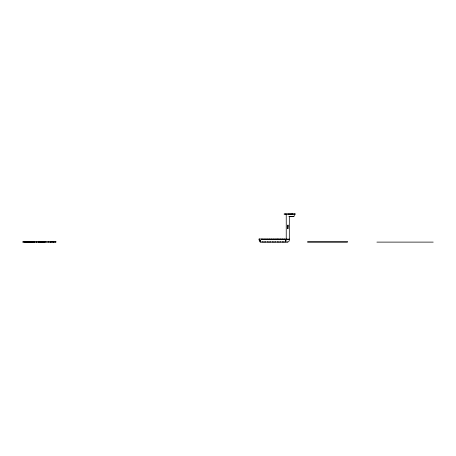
<?xml version="1.0" encoding="UTF-8"?>
<svg xmlns="http://www.w3.org/2000/svg" width="456" height="456" viewBox="0 0 456 456"><rect width="100%" height="100%" fill="white"/><g stroke="black" fill="none" stroke-linecap="round" stroke-linejoin="round"><path stroke-width="0.68" d="M289.321 239.029L287.468 239.292L289.321 239.337M288.699 239.292L288.705 239.337M282.777 239.337L282.777 239.029L282.327 239.605L282.161 239.029M259.709 239.485L259.447 239.651L259.983 240.511L260.245 240.346L259.715 240.078M284.145 213.887L295.334 213.887M284.145 214.195L295.334 214.195M288.865 216.663L293.647 216.663L293.647 216.355M258.951 239.029L286.852 239.029M258.951 239.337L259.829 239.337L259.829 239.029M259.247 239.029L259.247 240.568A1.545 1.545 0 0 0 260.792 242.113L287.326 242.113A2.001 2.001 0 0 0 289.321 240.112L289.321 216.663M376.907 242.113L433.2 242.113M263.79 239.029L264.098 239.645L264.406 239.029M271.143 239.337L271.605 239.605L271.753 239.029M294.257 213.887L294.257 215.802A0.861 0.861 0 0 1 293.396 216.663M292.963 216.663L292.963 216.355L292.279 216.663M292.188 213.887L292.188 214.195M292.119 213.887L292.125 214.195M291.595 216.663L291.595 216.355L290.911 216.663M290.233 216.663L290.233 216.355L289.549 216.663M289.896 213.887L289.896 214.195M288.751 213.887L288.751 214.195M287.827 225.133L287.827 225.817M287.827 226.501L287.827 227.185M287.827 227.869L287.827 228.553M287.474 239.029L287.474 239.337M287.326 241.805L287.326 242.113M286.237 214.195L286.237 239.337L261.453 239.337L261.453 239.029M286.06 242.113L286.06 241.805L284.795 241.805L284.795 242.113M285.838 213.887L285.838 214.195M284.612 239.029L284.316 239.645L284.008 239.029M283.535 242.113L283.535 241.805L282.27 241.805L282.27 242.113M281.004 242.113L281.004 241.805L279.745 241.805L279.745 242.113M280.947 239.029L280.639 239.645L280.326 239.029M279.106 239.029L278.804 239.645L278.496 239.029M278.479 242.113L278.479 241.805L277.214 241.805L277.214 242.113M277.271 239.029L276.963 239.645L276.655 239.029M277.265 239.029L277.265 239.337M275.954 242.113L275.954 241.805L274.689 241.805L274.689 242.113M275.435 239.029L275.128 239.645L274.82 239.029M273.594 239.029L273.292 239.645L272.979 239.029M273.423 242.113L273.423 241.805L272.164 241.805L272.164 242.113M271.138 239.029L271.138 239.337M270.898 242.113L270.898 241.805L269.633 241.805L269.633 242.113M269.918 239.029L269.616 239.645L269.302 239.029M268.373 242.113L268.373 241.805L267.108 241.805L267.108 242.113M268.082 239.029L267.775 239.645L267.467 239.029M266.247 239.029L265.939 239.645L265.626 239.029M265.842 242.113L265.842 241.805L264.583 241.805L264.583 242.113M263.317 242.113L263.317 241.805L262.052 241.805L262.052 242.113M262.57 239.029L262.263 239.645L261.955 239.029M260.792 241.805L260.792 242.113M55.649 241.805L55.649 242.113M54.042 241.805L54.042 242.113M53.489 241.805L53.489 242.113M53.181 241.805L53.181 242.113M52.873 241.805L52.873 242.113M51.266 241.805L51.266 242.113M50.713 241.805L50.713 242.113M50.405 241.805L50.405 242.113M48.712 241.805L48.712 242.113M45.794 241.805L45.794 242.113M44.711 241.805L44.716 242.113M44.642 241.805L44.648 242.113M44.027 241.805L44.027 242.113M43.502 241.805L43.502 242.113M43.343 241.805L43.343 242.113M42.664 241.805L42.664 242.113M42.357 241.805L42.351 242.113M41.296 241.805L41.296 242.113M41.251 241.805L41.251 242.113M40.567 241.805L40.567 242.113M40.288 241.805L40.288 242.113M39.889 241.805L39.889 242.113M39.205 241.805L39.205 242.113M38.674 241.805L38.674 242.113M38.521 241.805L38.521 242.113M38.367 241.805L38.367 242.113M36.822 241.805L36.822 242.113M36.514 241.805L36.514 242.113M36.206 241.805L36.206 242.113M34.662 241.805L34.662 242.113M34.354 241.805L34.354 242.113M33.379 241.805L33.379 242.113M33.071 241.805L33.071 242.113M32.672 241.805L32.672 242.113M32.365 241.805L32.365 242.113M31.527 241.805L31.527 242.113M31.219 241.805L31.219 242.113M30.911 241.805L30.911 242.113M30.82 241.805L30.82 242.113M30.558 241.805L30.558 242.113M30.512 241.805L30.512 242.113M30.016 241.805L30.016 242.113M29.931 241.805L29.931 242.113M29.765 241.805L29.737 242.113M29.372 241.805L29.372 242.113M29.275 241.805L29.275 242.113M29.064 241.805L29.064 242.113M29.03 241.805L29.03 242.113M28.905 241.805L28.905 242.113M28.637 241.805L28.637 242.113M28.477 241.805L28.54 242.113M28.044 241.805L28.044 242.113M27.736 241.805L27.736 242.113M27.24 241.805L27.24 242.113M27.155 241.805L27.155 242.113M26.989 241.805L26.961 242.113M26.75 241.805L26.75 242.113M26.499 241.805L26.562 242.113M26.294 241.805L26.294 242.113M26.254 241.805L26.254 242.113M26.129 241.805L26.129 242.113M25.861 241.805L25.861 242.113M25.758 241.805L25.758 242.113M25.696 241.805L25.696 242.113M25.268 241.805L25.268 242.113M24.96 241.805L24.96 242.113M24.652 241.805L24.652 242.113M23.108 241.805L23.108 242.113M260.513 240.779L260.524 241.372L260.513 240.779M288.089 225.133L287.782 225.817L288.089 225.133M288.089 226.501L287.782 227.185L288.089 226.501M288.089 227.869L287.782 228.553L288.089 227.869M285.98 239.827L285.673 240.323L285.98 239.827M285.98 240.814L285.673 241.309L285.98 240.814M55.957 241.805L22.8 241.805L22.8 242.113L55.957 242.113L55.957 241.805M347.455 241.805L307.515 241.805L307.515 242.113L347.455 242.113L347.455 241.805M291.048 214.195L291.048 213.887L291.042 214.195M41.98 242.113L41.98 241.805L41.935 242.113M29.526 242.113L29.526 241.805L29.497 242.113"/></g></svg>
